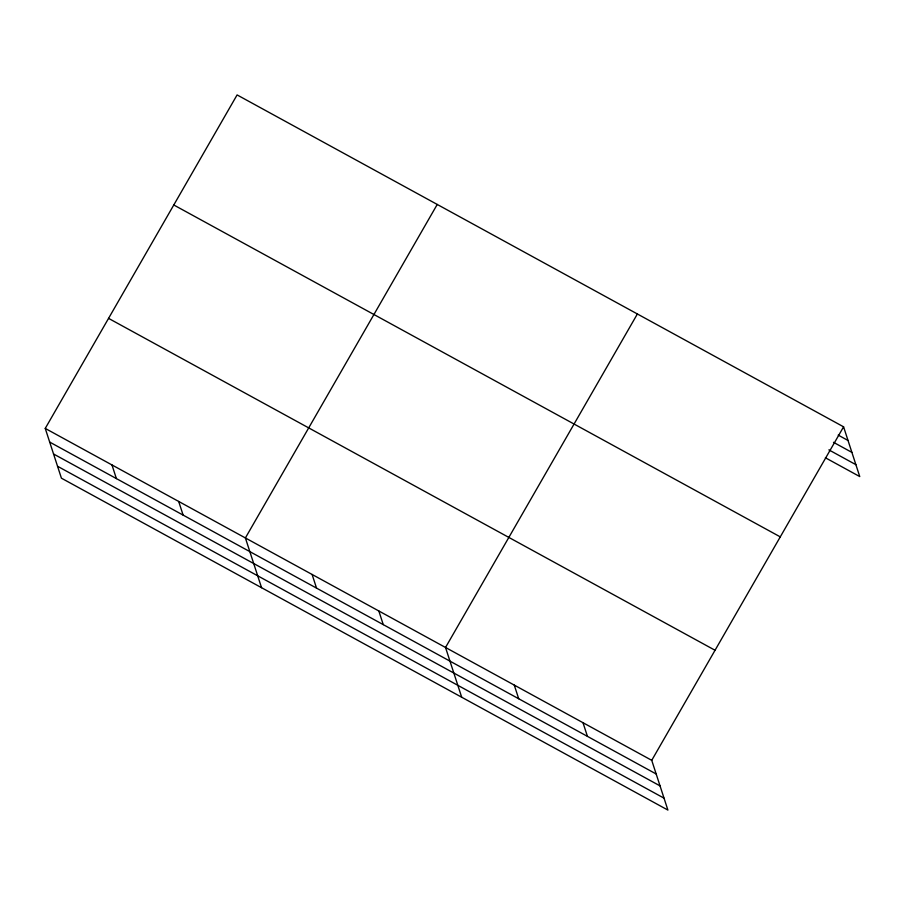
<?xml version="1.0" encoding="UTF-8"?>
<svg xmlns="http://www.w3.org/2000/svg" width="905" height="905" viewBox="0 0 905 905"><rect width="100%" height="100%" fill="white"/><g stroke="black" fill="none" stroke-linecap="round" stroke-linejoin="round"><path stroke-width="1.36" d="M45.25 428.427L651.736 760.324L667.901 810.077L61.416 478.179L45.25 428.427L237.099 94.923L843.584 426.821L859.75 476.573L825.383 457.76M437.239 204.451L245.391 537.955L261.556 587.707M637.38 313.978L445.531 647.482L461.697 697.235M651.736 760.324L843.584 426.821M838.2 435.101L848.019 440.475M833.482 442.307L851.888 452.387M828.878 449.876L855.881 464.661M173.783 204.983L780.28 536.88M108.555 318.368L715.052 650.265M49.685 442.081L656.17 773.979M53.553 453.993L660.039 785.891M57.547 466.267L664.032 798.165M583.001 722.71L587.436 736.365M514.266 685.096L518.701 698.75M378.822 610.977L383.256 624.62M312.101 574.46L316.535 588.114M178.681 501.449L183.115 515.092M111.96 464.932L116.394 478.587"/></g></svg>
